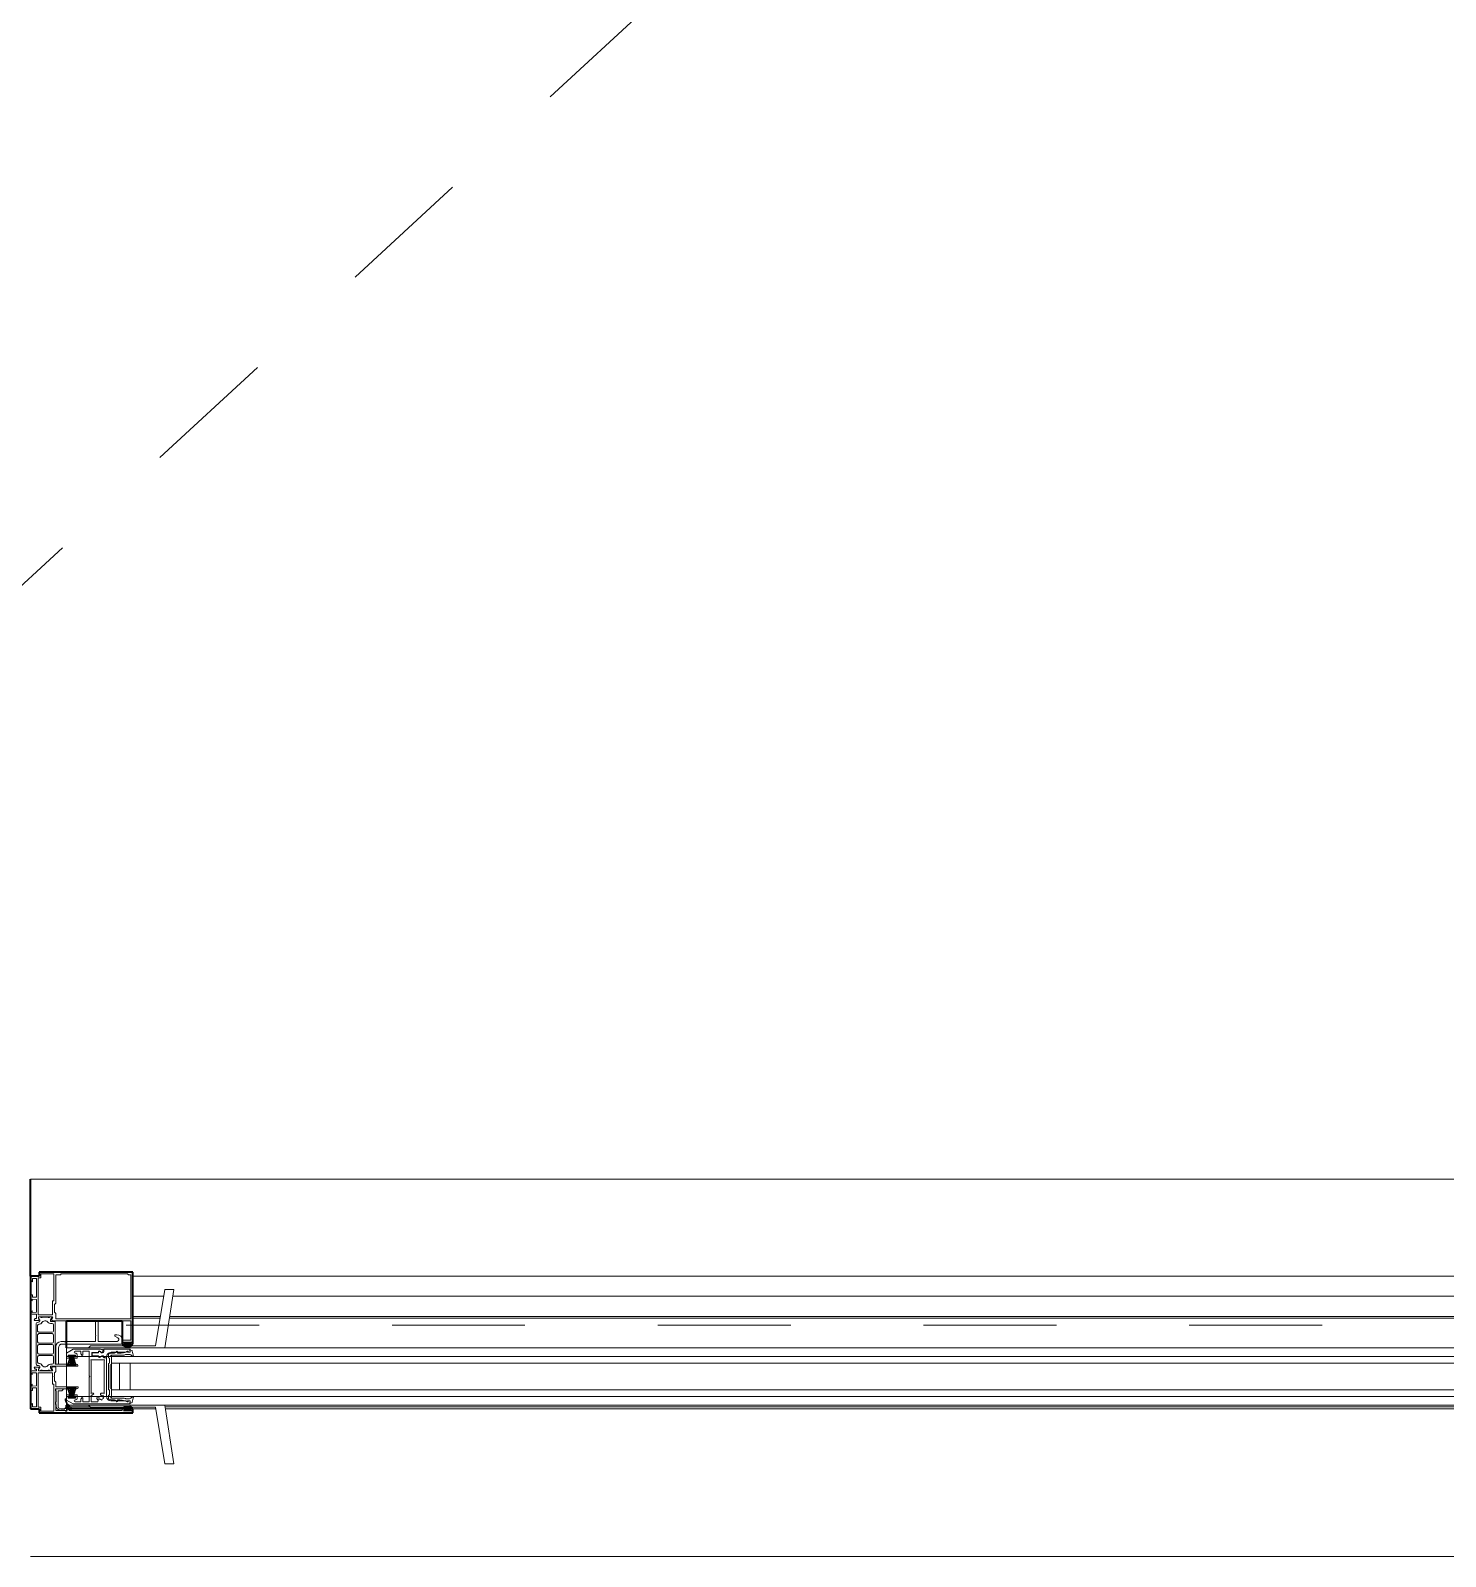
# Model space of a CAD drawing. Header units: metres. Extents: x -1.5 to 31.4, y -9.2 to 10.9.
# Drawn here: x 4.616 to 5.681, y -5.606 to -4.458 of the extents above; entities that cross this region are included whole.
import ezdxf

# ---------------------------------------------------------------- set-up
doc = ezdxf.new("R2010")
doc.units = ezdxf.units.M
doc.linetypes.add('Línea de rejilla', pattern=[0.022225, 0.0127, -0.003175, 0.003175, -0.003175])
doc.linetypes.add('Trazo', pattern=[0.0023, 0.0015, -0.0008])
for name, color, linetype, lineweight in [('A-DETL-GENF', 7, 'Continuous', 18), ('A-GLAZ', 7, 'Continuous', 18), ('A-WALL', 7, 'Continuous', 18), ('G-IMPT', 7, 'Continuous', 18), ('S-GRID', 7, 'Continuous', 9)]:
    doc.layers.add(name, color=color, linetype=linetype, lineweight=lineweight)
doc.layers.add('A-DETL-HDLN', color=94, linetype='Trazo', lineweight=18, true_color=0x00a600)

# ---------------------------------------------------------------- blocks, each defined once
blk = doc.blocks.new('VENTANA DOS HOJAS - A220 cm x H160 cm-2765769-ARQ_ELEC_PB')
at = {"layer": 'A-DETL-GENF', "color": 253, "true_color": 0xaaaaaa}
for p, q in [((-0.9717, -0.0236), (-0.0489, -0.0236)), ((-0.9717, -0.0286), (-0.0489, -0.0286)), ((-0.9717, -0.0486), (-0.0489, -0.0486)), ((-0.9717, -0.0536), (-0.0489, -0.0536))]:
    blk.add_line(p, q, dxfattribs=at)
at = {"layer": 'A-GLAZ', "color": 253, "lineweight": 35, "true_color": 0xaaaaaa}
for p, q in [((-1.1, 0.037), (-1.1, -0.063)), ((-1.0935, 0.037), (-1.1, 0.037)), ((-1.023, 0.04), (-1.0935, 0.04)), ((-1.0935, 0.04), (-1.0935, 0.037)), ((-1.023, -0.0142), (-1.023, 0.04)), ((-1.0729, -0.017), (-1.0729, 0.0033)), ((-1.0729, 0.0033), (-1.0309, 0.0033)), ((-1.0309, 0.0033), (-1.0309, -0.0142)), ((-1.0309, -0.0142), (-1.023, -0.0142)), ((-1.1, -0.063), (-1.0935, -0.063)), ((-1.0935, -0.063), (-1.0935, -0.066)), ((-1.0935, -0.066), (-1.023, -0.066)), ((-1.0729, -0.063), (-1.0729, -0.0601)), ((-1.023, -0.063), (-1.0729, -0.063)), ((-1.023, -0.066), (-1.023, -0.063))]:
    blk.add_line(p, q, dxfattribs=at)
at = {"layer": 'A-GLAZ', "color": 253, "true_color": 0xaaaaaa}
for p, q in [((0.9985, 0.037), (-1.023, 0.037)), ((-0.999, 0.027), (-1.0058, -0.0155)), ((-0.992, 0.027), (-0.999, 0.027)), ((-0.9989, -0.017), (-0.992, 0.027)), ((-0.9999, 0.0219), (-1.023, 0.0219)), ((-0.0189, 0.0219), (-0.9928, 0.0219)), ((-1.0023, 0.0066), (-1.023, 0.0066)), ((-1.0025, 0.0054), (-1.023, 0.0054)), ((-0.0189, 0.0054), (-0.9954, 0.0054)), ((-0.0189, 0.0066), (-0.9952, 0.0066)), ((-1.0729, -0.0234), (-1.0729, -0.017)), ((0.0189, -0.017), (-1.0729, -0.017)), ((-1.0549, -0.0155), (-1.0564, -0.017)), ((-1.0549, -0.0155), (-1.0249, -0.0155)), ((-1.0058, -0.0155), (-1.0249, -0.0155)), ((-1.0249, -0.017), (-1.0249, -0.0155)), ((-1.0729, -0.0537), (-1.0729, -0.0234)), ((-1.0729, -0.0234), (0.0189, -0.0234)), ((-1.0729, -0.0601), (-1.0729, -0.0537)), ((0.0189, -0.0537), (-1.0729, -0.0537)), ((0.0189, -0.0601), (-1.0729, -0.0601)), ((-1.055, -0.0615), (-1.0729, -0.0615)), ((-1.0564, -0.0602), (-1.0549, -0.0617)), ((-1.0249, -0.0617), (-1.0549, -0.0617)), ((-1.0249, -0.0617), (-1.0249, -0.0601)), ((-1.0249, -0.0617), (-1.0058, -0.0617)), ((-1.0056, -0.063), (-1.023, -0.063)), ((-1.0058, -0.0617), (-0.999, -0.1042)), ((-0.992, -0.1042), (-0.9989, -0.0601)), ((1.023, -0.0615), (-0.9987, -0.0615)), ((1.023, -0.063), (-0.9985, -0.063)), ((-0.999, -0.1042), (-0.992, -0.1042))]:
    blk.add_line(p, q, dxfattribs=at)
at = {"layer": 'G-IMPT', "color": 253, "true_color": 0xaaaaaa}
for p, q in [((-1.0958, 0.0008), (-1.0958, -0.0288)), ((-1.094, 0.0023), (-1.0943, 0.0023)), ((-1.0938, 0.0054), (-1.0931, 0.0041)), ((-1.0936, 0.0008), (-1.0933, 0.0008)), ((-1.093, 0.0036), (-1.093, 0.0033)), ((-1.085, 0.0013), (-1.0837, 0.0013)), ((-1.0848, 0.0041), (-1.0841, 0.0054)), ((-1.0827, 0.0003), (-1.0827, -0.0043)), ((-1.0946, -0.0043), (-1.0946, -0.0002)), ((-1.0946, -0.0125), (-1.0946, -0.0073)), ((-1.0837, -0.0053), (-1.0936, -0.0053)), ((-1.0936, -0.0063), (-1.0837, -0.0063)), ((-1.0827, -0.0073), (-1.0827, -0.0125)), ((-1.0946, -0.0155), (-1.0946, -0.0207)), ((-1.0837, -0.0135), (-1.0936, -0.0135)), ((-1.0837, -0.0145), (-1.0936, -0.0145)), ((-1.0936, -0.0217), (-1.0837, -0.0217)), ((-1.0837, -0.0227), (-1.0936, -0.0227)), ((-1.0827, -0.0207), (-1.0827, -0.0155)), ((-1.0659, -0.0211), (-1.0664, -0.0211)), ((-1.0478, -0.0198), (-1.0465, -0.0206)), ((-1.046, -0.0207), (-1.0457, -0.0207)), ((-1.0249, -0.0161), (-1.029, -0.0161)), ((-1.028, -0.0219), (-1.0254, -0.0219)), ((-1.0946, -0.0237), (-1.0946, -0.0278)), ((-1.0943, -0.0303), (-1.094, -0.0303)), ((-1.0931, -0.032), (-1.0938, -0.0333)), ((-1.0936, -0.0288), (-1.0933, -0.0288)), ((-1.093, -0.0313), (-1.093, -0.0315)), ((-1.085, -0.0293), (-1.0837, -0.0293)), ((-1.0841, -0.0333), (-1.0848, -0.032)), ((-1.0827, -0.0283), (-1.0827, -0.0237)), ((-1.0715, -0.03), (-1.0698, -0.0238)), ((-1.0705, -0.03), (-1.0694, -0.0238)), ((-1.0673, -0.03), (-1.0684, -0.0238)), ((-1.0663, -0.03), (-1.068, -0.0238)), ((-1.0465, -0.0232), (-1.0478, -0.024)), ((-1.0391, -0.0486), (-1.0391, -0.0286)), ((-1.0715, -0.0472), (-1.0698, -0.0534)), ((-1.0705, -0.0472), (-1.0694, -0.0534)), ((-1.0673, -0.0472), (-1.0684, -0.0534)), ((-1.0663, -0.0472), (-1.068, -0.0534)), ((-1.0664, -0.0561), (-1.0659, -0.0561)), ((-1.0496, -0.054), (-1.0498, -0.0541)), ((-1.0254, -0.0553), (-1.028, -0.0553)), ((-1.0707, -0.0619), (-1.0731, -0.0619)), ((-1.029, -0.0611), (-1.0249, -0.0611))]:
    blk.add_line(p, q, dxfattribs=at)
at = {"layer": 'G-IMPT', "color": 253, "true_color": 0xaaaaaa, "flags": 128}
for points in [[(-1.1, 0.0096), (-1.1, 0.0105), (-1.0988, 0.011), (-1.0988, 0.0097), (-1.0955, 0.0099), (-1.0955, 0.0195), (-1.0988, 0.0197), (-1.0988, 0.0184), (-1.1, 0.0189), (-1.1, 0.022), (-1.0997, 0.0227), (-1.099, 0.023), (-1.0985, 0.023), (-1.0985, 0.0211), (-1.0955, 0.0211), (-1.0955, 0.0353), (-1.0985, 0.0353), (-1.0985, 0.0328), (-1.0994, 0.0337), (-1.0998, 0.0343), (-1.1, 0.0351), (-1.1, 0.037), (-1.0995, 0.037), (-1.0935, 0.037), (-1.0935, 0.04), (-1.023, 0.04), (-1.023, -0.0142), (-1.0257, -0.0142), (-1.024, -0.0127), (-1.03, -0.0127), (-1.0283, -0.0142), (-1.0309, -0.0142), (-1.0309, -0.0112), (-1.0245, -0.0112), (-1.0245, 0.0033), (-1.0834, 0.0033), (-1.0839, 0.0038), (-1.0842, 0.0038), (-1.0842, 0.0042), (-1.0841, 0.0042), (-1.0831, 0.0059), (-1.0834, 0.0063), (-1.0939, 0.0063), (-1.094, 0.0057), (-1.0937, 0.004), (-1.0936, 0.0039), (-1.0936, 0.0035), (-1.097, 0.0035), (-1.0972, 0.0038), (-1.0964, 0.0051), (-1.0955, 0.0051), (-1.0955, 0.0083), (-1.0987, 0.0083)], [(-1.0928, 0.0063), (-1.094, 0.0063), (-1.094, 0.0059)], [(-1.0855, 0.0062), (-1.0856, 0.0062), (-1.0856, 0.0058), (-1.0856, 0.0058), (-1.0867, 0.0058), (-1.0867, 0.0058), (-1.0867, 0.0062), (-1.0912, 0.0062), (-1.0912, 0.0058), (-1.0912, 0.0058), (-1.0923, 0.0058), (-1.0923, 0.0058), (-1.0923, 0.0062), (-1.0925, 0.0062)], [(-1.084, 0.0059), (-1.084, 0.0063), (-1.0852, 0.0063)], [(-1.0654, -0.0293), (-1.0815, -0.0293), (-1.0815, 0.0028), (-1.085, 0.0028), (-1.085, 0.0036)], [(-1.077, -0.0123), (-1.0744, -0.0123), (-1.0741, -0.0126), (-1.0738, -0.0123), (-1.0511, -0.0123), (-1.0511, -0.0079), (-1.0508, -0.0076), (-1.0511, -0.0073), (-1.0511, 0.0034), (-1.0491, 0.0034), (-1.0491, -0.0121), (-1.0348, -0.0121)], [(-1.0303, -0.0109), (-1.0303, -0.0111), (-1.0311, -0.0111), (-1.0311, -0.0141), (-1.076, -0.0141)], [(-1.0342, -0.0095), (-1.0366, -0.0083), (-1.0366, -0.0071), (-1.0351, -0.0071)], [(-1.079, -0.0171), (-1.079, -0.0293), (-1.081, -0.0293), (-1.081, -0.0163)], [(-1.0472, -0.018), (-1.0678, -0.018), (-1.0729, -0.0209), (-1.0729, -0.0248), (-1.0706, -0.0248), (-1.0706, -0.0238), (-1.0716, -0.0238), (-1.0716, -0.0224), (-1.0662, -0.0224), (-1.0662, -0.0238), (-1.0673, -0.0238), (-1.0673, -0.0248), (-1.0649, -0.0248), (-1.0649, -0.0221)], [(-1.0664, -0.0196), (-1.0622, -0.0196), (-1.0622, -0.0216), (-1.061, -0.0228), (-1.0607, -0.0226), (-1.0607, -0.0196), (-1.0559, -0.0196), (-1.0559, -0.0381), (-1.0554, -0.0386), (-1.0559, -0.0391), (-1.0559, -0.0576), (-1.0607, -0.0576), (-1.0607, -0.0546), (-1.061, -0.0544), (-1.0622, -0.0556), (-1.0622, -0.0576), (-1.0664, -0.0576)], [(-1.0429, -0.0534), (-1.0429, -0.0382), (-1.0429, -0.0244), (-1.0446, -0.0244), (-1.046, -0.0231), (-1.048, -0.0242), (-1.0487, -0.0238), (-1.0487, -0.0231), (-1.0539, -0.0231), (-1.0539, -0.0204), (-1.0487, -0.0204), (-1.0487, -0.0195), (-1.0482, -0.0193), (-1.0471, -0.0198), (-1.047, -0.0198), (-1.0468, -0.0207), (-1.0459, -0.0203), (-1.0453, -0.0185), (-1.0459, -0.0183)], [(-1.0483, -0.0241), (-1.0487, -0.0241), (-1.0487, -0.0231), (-1.0535, -0.0231), (-1.0535, -0.0208), (-1.0487, -0.0208), (-1.0487, -0.0197), (-1.0483, -0.0197)], [(-1.0447, -0.0197), (-1.0447, -0.018), (-1.0249, -0.018), (-1.0249, -0.0203), (-1.0264, -0.0203), (-1.0264, -0.0195), (-1.0269, -0.0195), (-1.0282, -0.0203), (-1.0393, -0.0203)], [(-1.0368, -0.021), (-1.0395, -0.021), (-1.0396, -0.021), (-1.0413, -0.0218), (-1.0413, -0.0245), (-1.0405, -0.0247), (-1.0405, -0.0285), (-1.0413, -0.0287), (-1.0413, -0.0386), (-1.0413, -0.0485), (-1.0405, -0.0487), (-1.0405, -0.0525), (-1.0413, -0.0527), (-1.0413, -0.0554), (-1.0396, -0.0561), (-1.0395, -0.0562), (-1.0368, -0.0562)], [(-1.0286, -0.0552), (-1.0296, -0.0548), (-1.0394, -0.0548), (-1.0394, -0.0541), (-1.0391, -0.0541), (-1.0391, -0.0477), (-1.0399, -0.0474), (-1.0399, -0.0386), (-1.0399, -0.0297), (-1.0391, -0.0295), (-1.0391, -0.0231), (-1.0394, -0.0231), (-1.0394, -0.0224), (-1.0296, -0.0224), (-1.0286, -0.022)], [(-1.0328, -0.021), (-1.0346, -0.021), (-1.0348, -0.0206), (-1.0344, -0.0199), (-1.0349, -0.0195), (-1.0357, -0.0205)], [(-1.0305, -0.0146), (-1.0306, -0.0142), (-1.0296, -0.0145), (-1.0295, -0.0147), (-1.0285, -0.0146), (-1.0285, -0.0135), (-1.0288, -0.0134), (-1.0288, -0.0131), (-1.0283, -0.013), (-1.0281, -0.0127), (-1.0269, -0.0127), (-1.0258, -0.0127), (-1.0255, -0.013), (-1.0251, -0.0131), (-1.0251, -0.0134), (-1.0253, -0.0135), (-1.0253, -0.0146), (-1.0243, -0.0147), (-1.0243, -0.0145), (-1.0233, -0.0142), (-1.0233, -0.0146)], [(-1.0234, -0.0194), (-1.0234, -0.019), (-1.0252, -0.0184), (-1.0249, -0.0203), (-1.0271, -0.0203), (-1.0271, -0.0195), (-1.0291, -0.0204)], [(-1.0244, -0.0223), (-1.023, -0.0236), (-1.0224, -0.0232)], [(-1.064, -0.0469), (-1.064, -0.0464), (-1.081, -0.0464), (-1.081, -0.0427), (-1.082, -0.0417), (-1.082, -0.0389), (-1.0823, -0.0386), (-1.082, -0.0383), (-1.082, -0.0358), (-1.081, -0.0348), (-1.081, -0.0314), (-1.0834, -0.0312), (-1.0839, -0.0317), (-1.0842, -0.0317), (-1.0842, -0.0321), (-1.0841, -0.0321), (-1.0831, -0.0337), (-1.0834, -0.0342), (-1.0939, -0.0342), (-1.094, -0.0336), (-1.0937, -0.0319), (-1.0936, -0.0318), (-1.0936, -0.0314), (-1.097, -0.0314), (-1.0972, -0.0317), (-1.0964, -0.033), (-1.0955, -0.033), (-1.0955, -0.0343), (-1.0987, -0.0343)], [(-1.094, -0.0338), (-1.094, -0.0342), (-1.0928, -0.0342)], [(-1.0925, -0.0341), (-1.0923, -0.0341), (-1.0923, -0.0337), (-1.0923, -0.0337), (-1.0912, -0.0337), (-1.0912, -0.0337), (-1.0912, -0.0341), (-1.0867, -0.0341), (-1.0867, -0.0337), (-1.0867, -0.0337), (-1.0856, -0.0337), (-1.0856, -0.0337), (-1.0856, -0.0341), (-1.0855, -0.0341)], [(-1.0852, -0.0342), (-1.084, -0.0342), (-1.084, -0.0338)], [(-1.085, -0.0315), (-1.085, -0.0308), (-1.0644, -0.0308), (-1.0644, -0.0303)], [(-1.0696, -0.03), (-1.0691, -0.0238), (-1.0693, -0.031), (-1.0691, -0.0238), (-1.0702, -0.0238), (-1.0723, -0.03), (-1.0693, -0.03), (-1.0693, -0.031)], [(-1.0682, -0.03), (-1.0687, -0.0238), (-1.0685, -0.031), (-1.0687, -0.0238), (-1.0677, -0.0238), (-1.0655, -0.03), (-1.0685, -0.03), (-1.0685, -0.031)], [(-1.049, -0.0567), (-1.0493, -0.0576), (-1.0543, -0.0576), (-1.0543, -0.0527), (-1.0536, -0.0527), (-1.0524, -0.0515), (-1.0526, -0.0512), (-1.0546, -0.0512), (-1.0546, -0.051), (-1.0543, -0.0505), (-1.0543, -0.0267), (-1.0546, -0.0262), (-1.0546, -0.026), (-1.0442, -0.026), (-1.0442, -0.0262), (-1.0445, -0.0267), (-1.0445, -0.0383), (-1.0445, -0.0505), (-1.0442, -0.051), (-1.0442, -0.0512), (-1.0469, -0.0512), (-1.0471, -0.0514)], [(-1.0429, -0.0239), (-1.0429, -0.0244), (-1.044, -0.0244), (-1.0453, -0.0231), (-1.046, -0.0231)], [(-0.9717, -0.0236), (-1.0391, -0.0236), (-1.0391, -0.0286), (-0.9717, -0.0286)], [(-0.0489, -0.0286), (-0.0047, -0.0286), (-0.0047, -0.0236), (-0.0489, -0.0236)], [(-0.0489, -0.0486), (-0.0047, -0.0486), (-0.0047, -0.0286)], [(-1.1, -0.0356), (-1.1, -0.0365), (-1.0988, -0.037), (-1.0988, -0.0357), (-1.0955, -0.0359), (-1.0955, -0.0455), (-1.0988, -0.0457), (-1.0988, -0.0444), (-1.1, -0.0449), (-1.1, -0.048), (-1.0997, -0.0487), (-1.099, -0.049), (-1.0985, -0.049), (-1.0985, -0.0471), (-1.0955, -0.0471), (-1.0955, -0.0613), (-1.0985, -0.0613), (-1.0985, -0.0588), (-1.0994, -0.0597), (-1.0998, -0.0603), (-1.1, -0.0611), (-1.1, -0.063), (-1.0935, -0.063), (-1.0935, -0.066), (-1.023, -0.066), (-1.023, -0.063), (-1.0257, -0.063), (-1.024, -0.0645), (-1.03, -0.0645), (-1.0283, -0.063), (-1.0309, -0.063), (-1.0309, -0.0642), (-1.0706, -0.0642), (-1.0718, -0.063), (-1.0725, -0.063), (-1.0725, -0.0642), (-1.081, -0.0642), (-1.081, -0.0479), (-1.065, -0.0479)], [(-1.0792, -0.0615), (-1.0792, -0.0493), (-1.0765, -0.0493), (-1.0754, -0.0483), (-1.0754, -0.0478), (-1.0812, -0.0478), (-1.0812, -0.0493), (-1.0807, -0.0493), (-1.0807, -0.0575), (-1.0812, -0.0575), (-1.0812, -0.0595), (-1.0807, -0.0595), (-1.0807, -0.0607)], [(-1.0731, -0.0562), (-1.0731, -0.0554), (-1.0739, -0.0554), (-1.0739, -0.0563)], [(-1.0649, -0.0551), (-1.0649, -0.0524), (-1.0673, -0.0524), (-1.0673, -0.0534), (-1.0662, -0.0534), (-1.0662, -0.0548), (-1.0716, -0.0548), (-1.0716, -0.0534), (-1.0706, -0.0534), (-1.0706, -0.0524), (-1.0729, -0.0524), (-1.0729, -0.0563), (-1.0678, -0.0592), (-1.0249, -0.0592), (-1.0249, -0.0569), (-1.0264, -0.0569), (-1.0264, -0.0577), (-1.0269, -0.0577), (-1.0282, -0.0569), (-1.0394, -0.0569)], [(-1.0696, -0.0472), (-1.0691, -0.0534), (-1.0693, -0.0462), (-1.0691, -0.0534), (-1.0702, -0.0534), (-1.0723, -0.0472), (-1.0693, -0.0472), (-1.0693, -0.0462)], [(-1.0682, -0.0472), (-1.0687, -0.0534), (-1.0685, -0.0462), (-1.0687, -0.0534), (-1.0677, -0.0534), (-1.0655, -0.0472), (-1.0685, -0.0472), (-1.0685, -0.0462)], [(-1.0465, -0.0528), (-1.0453, -0.0526), (-1.0455, -0.0538), (-1.0447, -0.0548), (-1.0458, -0.0553), (-1.0463, -0.0564), (-1.0473, -0.0556), (-1.0485, -0.0558), (-1.0483, -0.0546)], [(-0.9717, -0.0536), (-1.0391, -0.0536), (-1.0391, -0.0486), (-0.9717, -0.0486)], [(-1.0357, -0.0567), (-1.0349, -0.0577), (-1.0344, -0.0573), (-1.0348, -0.0566), (-1.0346, -0.0562), (-1.0328, -0.0562)], [(-1.0291, -0.0568), (-1.0271, -0.0577), (-1.0271, -0.0569), (-1.0249, -0.0569), (-1.0252, -0.0588), (-1.0234, -0.0582), (-1.0234, -0.0578)], [(-1.0224, -0.054), (-1.023, -0.0536), (-1.0244, -0.0549)], [(-0.0047, -0.0486), (-0.0047, -0.0536), (-0.0489, -0.0536)], [(-1.0787, -0.0635), (-1.0774, -0.064), (-1.0745, -0.064), (-1.0733, -0.0646), (-1.0727, -0.0646), (-1.0727, -0.0641), (-1.073, -0.0633), (-1.073, -0.0629), (-1.0704, -0.0629), (-1.0704, -0.0641), (-1.0694, -0.0641), (-1.0694, -0.0619)], [(-1.0748, -0.0629), (-1.0772, -0.0629), (-1.0785, -0.0625)], [(-1.0233, -0.0626), (-1.0233, -0.063), (-1.0243, -0.0627), (-1.0243, -0.0625), (-1.0253, -0.0626), (-1.0253, -0.0636), (-1.0251, -0.0638), (-1.0251, -0.0641), (-1.0255, -0.0642), (-1.0258, -0.0645), (-1.0269, -0.0645), (-1.0281, -0.0645), (-1.0283, -0.0642), (-1.0288, -0.0641), (-1.0288, -0.0638), (-1.0285, -0.0636), (-1.0285, -0.0626), (-1.0295, -0.0625), (-1.0296, -0.0627), (-1.0306, -0.063), (-1.0305, -0.0626)]]:
    blk.add_lwpolyline(points, dxfattribs=at)
for points in [[(-1.0922, 0.0387), (-1.0922, 0.0357), (-1.0941, 0.0357), (-1.0941, 0.0078), (-1.0835, 0.0078), (-1.0835, 0.0183), (-1.0825, 0.0183), (-1.0825, 0.0387)], [(-1.0244, 0.038), (-1.0263, 0.038), (-1.0269, 0.0387), (-1.0769, 0.0387), (-1.0775, 0.038), (-1.081, 0.038), (-1.081, 0.0167), (-1.082, 0.0157), (-1.082, 0.0098), (-1.081, 0.0088), (-1.081, 0.0048), (-1.0244, 0.0048)], [(-1.0269, -0.0132), (-1.0278, -0.0132), (-1.0278, -0.0151), (-1.026, -0.0151), (-1.026, -0.0132)], [(-1.0665, -0.0238), (-1.0665, -0.023), (-1.0713, -0.023), (-1.0713, -0.0238), (-1.0665, -0.0238), (-1.0713, -0.0238)], [(-1.0249, -0.0286), (-1.0329, -0.0286), (-1.0329, -0.0486), (-1.0249, -0.0486)], [(-1.0922, -0.0646), (-1.0922, -0.0616), (-1.0941, -0.0616), (-1.0941, -0.0357), (-1.0835, -0.0357), (-1.0835, -0.0443), (-1.0824, -0.0443), (-1.0824, -0.0646)], [(-1.0665, -0.0534), (-1.0665, -0.0542), (-1.0713, -0.0542), (-1.0713, -0.0534), (-1.0665, -0.0534), (-1.0713, -0.0534)], [(-1.0269, -0.064), (-1.026, -0.064), (-1.026, -0.0621), (-1.0278, -0.0621), (-1.0278, -0.064)]]:
    blk.add_lwpolyline(points, close=True, dxfattribs=at)
at = {"layer": 'G-IMPT', "color": 253, "true_color": 0xaaaaaa}
for centre, radius, start, end in [((-1.0987, 0.0096), 0.0013, 180, 270), ((-1.0943, 0.0008), 0.0015, 90, 180), ((-1.0936, -0.0002), 0.001, 90, 180), ((-1.093, 0.0059), 0.001, 180.0001, 210), ((-1.094, 0.0033), 0.001, 270, 0), ((-1.0933, 0.0028), 0.002, 270, 330.1007), ((-1.094, 0.0036), 0.001, 360, 29.9999), ((-1.0918, 0.0113), 0.00505, 258.5788, 262.0623), ((-1.089, 0.0003), 0.003, 36.7624, 150.1007), ((-1.085, 0.0033), 0.002, 216.7625, 270), ((-1.0862, 0.0113), 0.00505, 277.9377, 281.4212), ((-1.084, 0.0036), 0.001, 150, 179.9999), ((-1.085, 0.0059), 0.001, 330.0001, 0), ((-1.0837, 0.0003), 0.001, 360, 90), ((-1.0936, -0.0043), 0.001, 180, 270), ((-1.0936, -0.0073), 0.001, 90, 180), ((-1.0837, -0.0043), 0.001, 270, 0), ((-1.0837, -0.0073), 0.001, 360, 90), ((-1.0351, -0.0121), 0.005, 14.1835, 90), ((-1.0348, -0.0107), 0.0014, 270, 65), ((-1.0936, -0.0125), 0.001, 180, 270), ((-1.0936, -0.0155), 0.001, 90, 180), ((-1.0936, -0.0207), 0.001, 180, 270), ((-1.0936, -0.0237), 0.001, 90, 180), ((-1.0837, -0.0125), 0.001, 270, 0), ((-1.0837, -0.0155), 0.001, 360, 90), ((-1.0837, -0.0207), 0.001, 270, 0), ((-1.0837, -0.0237), 0.001, 360, 90), ((-1.077, -0.0163), 0.004, 90, 180), ((-1.076, -0.0171), 0.003, 90, 180), ((-1.0664, -0.0203), 0.00075, 90, 270), ((-1.0659, -0.0221), 0.001, 360, 90), ((-1.0483, -0.0207), 0.001, 60, 89.9999), ((-1.0482, -0.0253), 0.00739, 71.5697, 82.123), ((-1.046, -0.0197), 0.001, 240.0001, 270), ((-1.0457, -0.0197), 0.001, 270, 0), ((-1.0392, -0.024), 0.00368, 90.8408, 178.8555), ((-1.0368, -0.0195), 0.00146, 269.9999, 320), ((-1.0328, -0.0088), 0.0122, 269.9396, 287.8336), ((-1.029, -0.0145), 0.00158, 183.482, 270), ((-1.028, -0.0234), 0.0015, 89.9999, 110.9417), ((-1.0254, -0.0234), 0.0015, 48.0789, 90), ((-1.0249, -0.0145), 0.00158, 270, 356.518), ((-1.0119, -0.0183), 0.0115, 185.4767, 204.7929), ((-1.0987, -0.0356), 0.0013, 90, 180), ((-1.0943, -0.0288), 0.0015, 180, 270), ((-1.0936, -0.0278), 0.001, 180, 270), ((-1.094, -0.0313), 0.001, 360, 90), ((-1.093, -0.0338), 0.001, 150, 179.9999), ((-1.0933, -0.0308), 0.002, 29.8993, 90), ((-1.094, -0.0315), 0.001, 330.0001, 0), ((-1.0918, -0.0391), 0.00505, 97.9377, 101.4212), ((-1.089, -0.0283), 0.003, 209.8993, 323.2376), ((-1.085, -0.0313), 0.002, 90, 143.2375), ((-1.0862, -0.0391), 0.00505, 78.5788, 82.0623), ((-1.084, -0.0315), 0.001, 180.0001, 210), ((-1.085, -0.0338), 0.001, 360, 29.9999), ((-1.0837, -0.0283), 0.001, 270, 0), ((-1.0654, -0.0303), 0.001, 360, 90), ((-1.0483, -0.0231), 0.001, 270, 299.9999), ((-1.046, -0.0241), 0.001, 90.0001, 120), ((-1.0638, -0.0544), 0.0102, 190.8485, 227.8415), ((-1.0638, -0.0544), 0.00945, 191.3, 233.5206), ((-1.0664, -0.0568), 0.00075, 90, 270), ((-1.0659, -0.0551), 0.001, 270, 0), ((-1.065, -0.0469), 0.001, 270, 0), ((-1.0491, -0.0548), 0.001, 135, 195.7324), ((-1.0469, -0.0542), 0.00325, 195.7325, 230.6542), ((-1.0491, -0.0545), 0.00075, 351.8618, 135), ((-1.0466, -0.052), 0.000752, 131.6627, 225.003), ((-1.0466, -0.052), 0.00075, 225, 278.1566), ((-1.0394, -0.0534), 0.0035, 180, 270), ((-1.0368, -0.0577), 0.00146, 40, 90.0001), ((-1.0328, -0.0684), 0.0122, 72.1664, 90.0604), ((-1.028, -0.0538), 0.0015, 249.0583, 270.0001), ((-1.0254, -0.0538), 0.0015, 270, 311.9211), ((-1.0119, -0.0589), 0.0115, 155.2071, 174.5233), ((-1.0777, -0.0607), 0.003, 180, 250), ((-1.0782, -0.0615), 0.001, 180, 250), ((-1.0748, -0.0619), 0.001, 270, 330), ((-1.0731, -0.0629), 0.001, 90, 150), ((-1.029, -0.0627), 0.00157, 90.0628, 176.9145), ((-1.0249, -0.0627), 0.00159, 3.8759, 90.0615)]:
    blk.add_arc(centre, radius, start, end, dxfattribs=at)

msp = doc.modelspace()

# ---------------------------------------------------------------- linework, layer by layer
at = {"layer": 'A-DETL-HDLN'}
msp.add_line((4.1257, -5.3223), (7.3057, -2.3823), dxfattribs=at)
at = {"layer": 'A-WALL', "color": 253, "lineweight": 35, "true_color": 0xaaaaaa}
msp.add_line((4.6157, -5.3953), (4.6157, -5.3223), dxfattribs=at)
at = {"layer": 'A-WALL', "color": 253, "true_color": 0xaaaaaa}
for p, q in [((4.6157, -5.3223), (6.8157, -5.3223)), ((6.8157, -5.6063), (4.6157, -5.6063))]:
    msp.add_line(p, q, dxfattribs=at)
at = {"layer": 'S-GRID', "color": 8, "linetype": 'Línea de rejilla', "true_color": 0x808080}
msp.add_line((-1.5122, -5.4323), (15.5819, -5.4323), dxfattribs=at)

# ---------------------------------------------------------------- block references
at = {"layer": 'A-GLAZ', "color": 253, "true_color": 0xaaaaaa}
msp.add_blockref('VENTANA DOS HOJAS - A220 cm x H160 cm-2765769-ARQ_ELEC_PB', (5.7157, -5.4323), dxfattribs=at)

doc.saveas('drawing.dxf')
